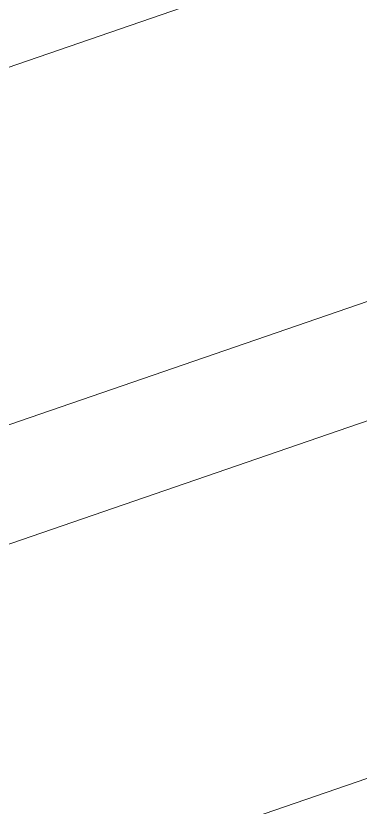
# Model space of a CAD drawing. Extents: x 760773 to 1075934, y 719259 to 1013331.
# Drawn here: x 838492.1 to 838644.8, y 827186.6 to 827537.7 of the extents above; entities that cross this region are included whole.
import ezdxf

# ---------------------------------------------------------------- set-up
doc = ezdxf.new("R2010")
doc.units = 0
doc.header["$MEASUREMENT"] = 0
doc.layers.add('EL THIN', color=2, linetype='Continuous')

msp = doc.modelspace()

# ---------------------------------------------------------------- linework, layer by layer
at = {"layer": 'EL THIN', "lineweight": 0}
for points in [[(837226.6906423008, 827080.3181897297), (837210.4122742289, 827127.5941330129), (840046.9680009803, 828104.2985965095), (840063.2464087063, 828057.0226677298), (837226.6906819514, 827080.3182042334)], [(837291.8042729837, 826891.2144752464), (837275.5259049102, 826938.4904185302), (840112.0816316637, 827915.1948820245), (840128.3600393874, 827867.9189532471), (837291.804312631, 826891.2144897496)], [(837356.9179036657, 826702.1107607642), (837340.6395355924, 826749.3867040481), (840177.1952623462, 827726.0911675437), (840193.4736700691, 827678.8152387629), (837356.9179433142, 826702.1107752662)]]:
    msp.add_lwpolyline(points, dxfattribs=at)

doc.saveas('drawing.dxf')
